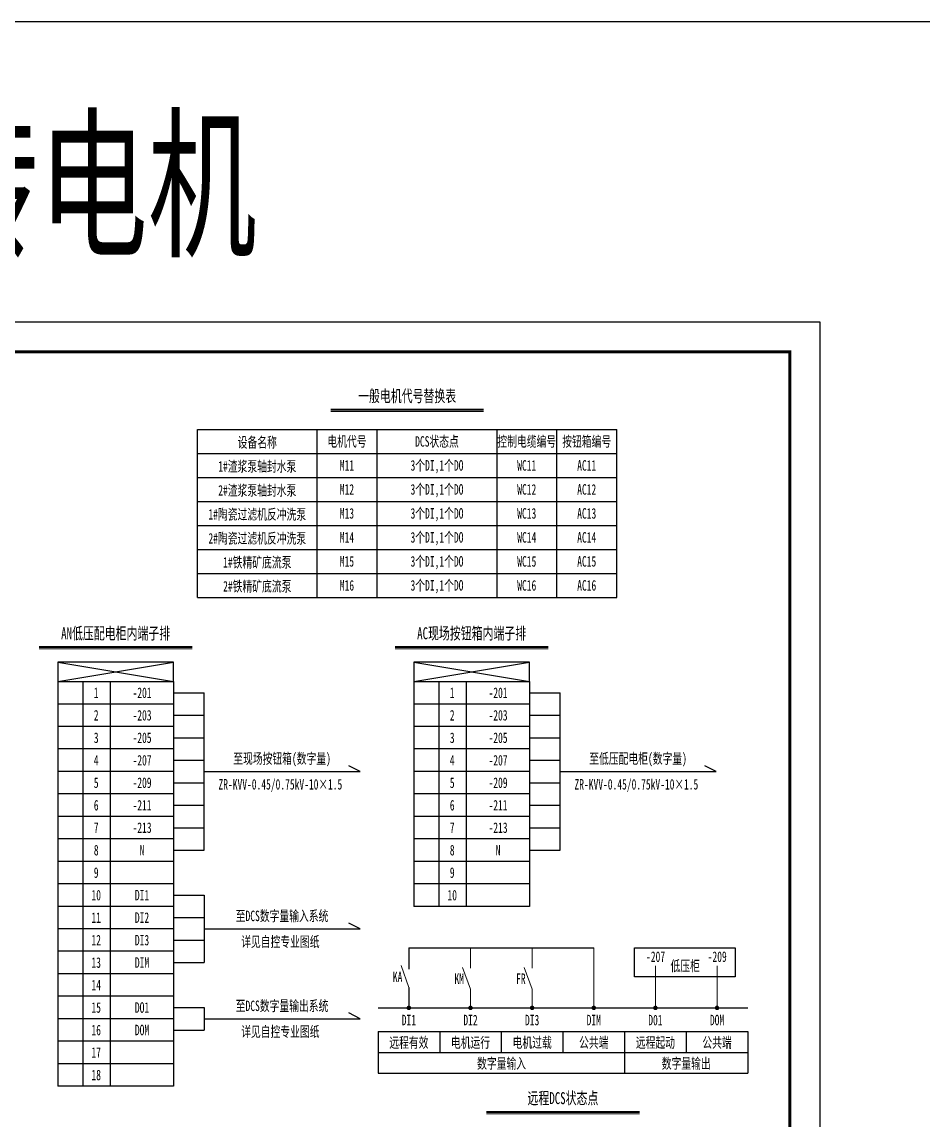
# Model space of a CAD drawing. Header units: millimetres. Extents: x 401220 to 2750366, y -101310 to 943175.
# Drawn here: x 1224527 to 1254591, y 653400 to 690022 of the extents above; entities that cross this region are included whole.
import ezdxf
from ezdxf.enums import TextEntityAlignment as Align

# ---------------------------------------------------------------- set-up
doc = ezdxf.new("R2010")
doc.units = ezdxf.units.MM
doc.linetypes.add('常规', pattern=[20, 10, 0, 10])
doc.layers.add('CAXA0层', color=7, linetype='Continuous', lineweight=25)
doc.layers.add('SW', color=8, linetype='Continuous', lineweight=20)
for name, color, linetype in [('动力平面导线层', 3, '常规'), ('动力平面设备层', 1, 'Continuous'), ('图框', 7, 'Continuous'), ('标注-照明', 7, 'Continuous'), ('照明平面导线层', 3, 'Continuous'), ('照明平面设备层', 1, 'Continuous')]:
    doc.layers.add(name, color=color, linetype=linetype)
doc.styles.add('标准', font='NSimSun.ttf', dxfattribs={"width": 0.667})

msp = doc.modelspace()

# ---------------------------------------------------------------- linework, layer by layer
at = {"color": 3}
msp.add_line((1608777.09319, 690021.73148), (1079541.26295, 690021.73148), dxfattribs=at)
at = {"color": 2, "linetype": 'ByBlock', "lineweight": 25}
for p, q in [((1225719.83168, 668675.49109), (1229586.85811, 668024.6616)), ((1225719.83168, 668024.6616), (1229586.85811, 668675.49109)), ((1225719.83168, 668024.6616), (1225719.83168, 654528.21613)), ((1225719.83168, 668024.6616), (1229586.85811, 668024.6616)), ((1226555.72631, 668024.6616), (1226555.72631, 654528.21613)), ((1227475.14821, 668024.6616), (1227475.14821, 654528.21613)), ((1229586.85811, 668024.6616), (1229586.85811, 654528.21613)), ((1229586.85811, 667274.85907), (1225719.83168, 667274.85907)), ((1229586.85811, 666525.05655), (1225719.83168, 666525.05655)), ((1229586.85811, 665775.25402), (1225719.83168, 665775.25402)), ((1229586.85811, 665025.4515), (1225719.83168, 665025.4515)), ((1229586.85811, 664275.64897), (1225719.83168, 664275.64897)), ((1229586.85811, 663525.84644), (1225719.83168, 663525.84644)), ((1229586.85811, 662776.04392), (1225719.83168, 662776.04392)), ((1229586.85811, 662026.24139), (1225719.83168, 662026.24139)), ((1229586.85811, 661276.43886), (1225719.83168, 661276.43886)), ((1229586.85811, 660526.63634), (1225719.83168, 660526.63634)), ((1229586.85811, 659776.83381), (1225719.83168, 659776.83381)), ((1229586.85811, 659027.03129), (1225719.83168, 659027.03129)), ((1229586.85811, 658277.22876), (1225719.83168, 658277.22876)), ((1229586.85811, 657527.42623), (1225719.83168, 657527.42623)), ((1229586.85811, 656777.62371), (1225719.83168, 656777.62371)), ((1229586.85811, 656027.82118), (1225719.83168, 656027.82118)), ((1229586.85811, 655278.01866), (1225719.83168, 655278.01866)), ((1229586.85811, 654528.21613), (1225719.83168, 654528.21613))]:
    msp.add_line(p, q, dxfattribs=at)
at = {"color": 3, "linetype": 'ByBlock', "lineweight": 25}
for p, q in [((1237597.74454, 668675.49109), (1241464.77097, 668024.6616)), ((1237597.74454, 668024.6616), (1241464.77097, 668675.49109)), ((1237597.74454, 668024.6616), (1237597.74454, 660526.63634)), ((1237597.74454, 668024.6616), (1241464.77097, 668024.6616)), ((1238433.63917, 668024.6616), (1238433.63917, 660526.63634)), ((1239353.06108, 668024.6616), (1239353.06108, 660526.63634)), ((1241464.77097, 668024.6616), (1241464.77097, 660526.63634)), ((1241464.77097, 667274.85907), (1237597.74454, 667274.85907)), ((1241464.77097, 666525.05655), (1237597.74454, 666525.05655)), ((1241464.77097, 665775.25402), (1237597.74454, 665775.25402)), ((1241464.77097, 665025.4515), (1237597.74454, 665025.4515)), ((1241464.77097, 664275.64897), (1237597.74454, 664275.64897)), ((1241464.77097, 663525.84644), (1237597.74454, 663525.84644)), ((1241464.77097, 662776.04392), (1237597.74454, 662776.04392)), ((1241464.77097, 662026.24139), (1237597.74454, 662026.24139)), ((1241464.77097, 661276.43886), (1237597.74454, 661276.43886)), ((1241464.77097, 660526.63634), (1237597.74454, 660526.63634))]:
    msp.add_line(p, q, dxfattribs=at)
at = {"color": 1, "linetype": 'ByBlock'}
for p, q in [((1229586.85811, 667649.76034), (1230605.839, 667649.76034)), ((1230605.839, 662401.14265), (1230605.839, 667649.76034)), ((1241464.77097, 667649.76034), (1242483.75186, 667649.76034)), ((1242483.75186, 662401.14265), (1242483.75186, 667649.76034)), ((1229586.85811, 666899.95781), (1230605.839, 666899.95781)), ((1241464.77097, 666899.95781), (1242483.75186, 666899.95781)), ((1229586.85811, 666150.15528), (1230605.839, 666150.15528)), ((1241464.77097, 666150.15528), (1242483.75186, 666150.15528)), ((1229586.85811, 665400.35276), (1230605.839, 665400.35276)), ((1241464.77097, 665400.35276), (1242483.75186, 665400.35276)), ((1230605.839, 665025.4515), (1235807.07011, 665025.4515)), ((1242483.75186, 665025.4515), (1247684.98297, 665025.4515)), ((1229586.85811, 664650.55023), (1230605.839, 664650.55023)), ((1241464.77097, 664650.55023), (1242483.75186, 664650.55023)), ((1229586.85811, 663900.74771), (1230605.839, 663900.74771)), ((1241464.77097, 663900.74771), (1242483.75186, 663900.74771)), ((1229586.85811, 663150.94518), (1230605.839, 663150.94518)), ((1241464.77097, 663150.94518), (1242483.75186, 663150.94518)), ((1229586.85811, 662401.14265), (1230605.839, 662401.14265)), ((1241464.77097, 662401.14265), (1242483.75186, 662401.14265)), ((1229586.85811, 660901.5376), (1230605.839, 660901.5376)), ((1229586.85811, 660151.73508), (1230605.839, 660151.73508)), ((1230605.839, 659776.83381), (1235807.07011, 659776.83381)), ((1229586.85811, 659401.93255), (1230605.839, 659401.93255)), ((1229586.85811, 658652.13002), (1230605.839, 658652.13002)), ((1229586.85811, 657152.52497), (1230605.839, 657152.52497)), ((1230605.839, 656777.62371), (1235807.07011, 656777.62371)), ((1229586.85811, 656402.72244), (1230605.839, 656402.72244))]:
    msp.add_line(p, q, dxfattribs=at)
at = {"color": 2, "linetype": 'ByBlock', "lineweight": 25}
msp.add_lwpolyline([(1225719.83168, 668024.6616), (1229586.85811, 668024.6616), (1229586.85811, 668675.49109), (1225719.83168, 668675.49109)], close=True, dxfattribs=at)
at = {"color": 3, "linetype": 'ByBlock', "lineweight": 25}
msp.add_lwpolyline([(1237597.74454, 668024.6616), (1241464.77097, 668024.6616), (1241464.77097, 668675.49109), (1237597.74454, 668675.49109)], close=True, dxfattribs=at)
at = {"color": 7, "linetype": 'ByBlock', "lineweight": 20, "const_width": 75}
for points in [[(1237397.83725, 657140.50864, 1), (1237472.83725, 657140.50864, 1)], [(1239454.33619, 657140.50864, 1), (1239529.33619, 657140.50864, 1)], [(1241510.83513, 657140.50864, 1), (1241585.83513, 657140.50864, 1)], [(1243567.33406, 657140.50864, 1), (1243642.33406, 657140.50864, 1)], [(1245623.833, 657140.50864, 1), (1245698.833, 657140.50864, 1)], [(1247680.33194, 657140.50864, 1), (1247755.33194, 657140.50864, 1)]]:
    msp.add_lwpolyline(points, format="xyb", close=True, dxfattribs=at)
at = {"layer": 'CAXA0层', "color": 2, "linetype": 'ByBlock', "lineweight": 40}
for p, q in [((1234829.13051, 677094.52522), (1239927.2758, 677094.52522)), ((1225104.27225, 669178.96029), (1230202.41754, 669178.96029)), ((1240027.51195, 653675.89318), (1245125.65724, 653675.89318))]:
    msp.add_line(p, q, dxfattribs=at)
at = {"layer": 'CAXA0层', "color": 2, "linetype": 'ByBlock', "lineweight": 0}
for p, q in [((1234829.13051, 677029.04229), (1239927.2758, 677029.04229)), ((1225104.27225, 669113.47736), (1230202.41754, 669113.47736)), ((1240027.51195, 653610.41025), (1245125.65724, 653610.41025))]:
    msp.add_line(p, q, dxfattribs=at)
at = {"layer": 'CAXA0层', "color": 3, "linetype": 'ByBlock', "lineweight": 40}
msp.add_line((1236982.18511, 669178.96029), (1242080.3304, 669178.96029), dxfattribs=at)
at = {"layer": 'CAXA0层', "color": 3, "linetype": 'ByBlock', "lineweight": 0}
msp.add_line((1236982.18511, 669113.47736), (1242080.3304, 669113.47736), dxfattribs=at)
at = {"layer": 'SW', "color": 7, "linetype": 'ByBlock', "lineweight": 25}
for p, q in [((1230378.20316, 670826.52594), (1230378.20316, 676426.52594)), ((1234378.20316, 670826.52594), (1234378.20316, 676426.52594)), ((1240378.20316, 670826.52594), (1240378.20316, 676426.52594)), ((1242378.20316, 670826.52594), (1242378.20316, 676426.52594)), ((1244378.20316, 670826.52594), (1244378.20316, 676426.52594)), ((1236407.08778, 656355.51751), (1236407.08778, 654959.16634)), ((1236407.08778, 656355.51751), (1248746.0814, 656355.51751)), ((1238463.58672, 656355.51751), (1238463.58672, 655657.34193)), ((1240520.08566, 656355.51751), (1240520.08566, 655657.34193)), ((1242576.58459, 656355.51751), (1242576.58459, 655657.34193)), ((1244633.08353, 656355.51751), (1244633.08353, 654959.16634)), ((1246689.58247, 656355.51751), (1246689.58247, 655657.34193)), ((1248746.0814, 656355.51751), (1248746.0814, 654959.16634)), ((1236407.08778, 655657.34193), (1248746.0814, 655657.34193)), ((1236407.08778, 654959.16634), (1248746.0814, 654959.16634))]:
    msp.add_line(p, q, dxfattribs=at)
at = {"layer": '动力平面导线层', "color": 0, "linetype": 'ByBlock'}
for p, q in [((1230378.20316, 676426.52594), (1244378.20316, 676426.52594)), ((1236378.20316, 670826.52594), (1236378.20316, 676426.52594)), ((1230378.20316, 675626.52594), (1244378.20316, 675626.52594)), ((1230378.20316, 674826.52594), (1244378.20316, 674826.52594)), ((1230378.20316, 674026.52594), (1244378.20316, 674026.52594)), ((1230378.20316, 673226.52594), (1244378.20316, 673226.52594)), ((1230378.20316, 672426.52594), (1244378.20316, 672426.52594)), ((1230378.20316, 671626.52594), (1244378.20316, 671626.52594)), ((1230378.20316, 670826.52594), (1244378.20316, 670826.52594))]:
    msp.add_line(p, q, dxfattribs=at)
at = {"layer": '动力平面设备层', "color": 1, "linetype": 'ByBlock', "lineweight": -3, "ltscale": 100}
for p, q in [((1235807.07011, 665025.4515), (1235430.50582, 665218.65816)), ((1247684.98297, 665025.4515), (1247308.41869, 665218.65816)), ((1230605.839, 660901.5376), (1230605.839, 658652.13002)), ((1235807.07011, 659776.83381), (1235430.50582, 659970.04048)), ((1230605.839, 657152.52497), (1230605.839, 656402.72244)), ((1235807.07011, 656777.62371), (1235430.50582, 656970.83037))]:
    msp.add_line(p, q, dxfattribs=at)
at = {"layer": '动力平面设备层', "color": 3, "linetype": 'ByBlock', "lineweight": -3, "ltscale": 100}
for p, q in [((1244966.37342, 659148.21984), (1248325.01942, 659148.21984)), ((1244966.37342, 658175.76052), (1244966.37342, 659148.21984)), ((1248325.01942, 659148.21984), (1248325.01942, 658175.76052)), ((1248325.01942, 658175.76052), (1244966.37342, 658175.76052))]:
    msp.add_line(p, q, dxfattribs=at)
at = {"layer": '图框', "linetype": 'Continuous', "lineweight": 100, "const_width": 100}
msp.add_lwpolyline([(1194245.79658, 639021.73148), (1250145.79658, 639021.73148), (1250145.79658, 679021.73148), (1194245.79658, 679021.73148)], close=True, dxfattribs=at)
at = {"layer": '标注-照明', "linetype": 'ByBlock', "lineweight": 25, "ltscale": 100}
for p, q in [((1237435.33725, 659148.21984), (1237435.33725, 658429.30229)), ((1237435.33725, 659148.21984), (1243604.83406, 659148.21984)), ((1237435.33725, 657825.81479), (1237435.33725, 657140.50864)), ((1236407.08778, 657140.50864), (1248746.0814, 657140.50864))]:
    msp.add_line(p, q, dxfattribs=at)
at = {"layer": '照明平面导线层', "color": 0, "linetype": 'ByBlock', "lineweight": 20}
for p, q in [((1239491.83619, 658463.74272), (1239491.83619, 659148.21984)), ((1241548.33513, 658463.74272), (1241548.33513, 659148.21984)), ((1243604.83406, 657140.50864), (1243604.83406, 659148.21984)), ((1237435.33725, 657825.81479), (1237173.90518, 658556.92892)), ((1239491.83619, 657762.00147), (1239230.40412, 658493.1156)), ((1241548.33513, 657762.00147), (1241286.90306, 658493.1156)), ((1245661.333, 657140.50864), (1245661.333, 658546.80321)), ((1247717.83194, 657140.50864), (1247717.83194, 658546.80321)), ((1239491.83619, 657140.50864), (1239491.83619, 657762.00147)), ((1241548.33513, 657140.50864), (1241548.33513, 657762.00147))]:
    msp.add_line(p, q, dxfattribs=at)
at = {"layer": '照明平面设备层', "color": 0, "lineweight": -3, "ltscale": 100}
msp.add_lwpolyline([(1191745.79658, 680021.73148), (1251145.79658, 680021.73148), (1251145.79658, 638021.73148), (1191745.79658, 638021.73148)], close=True, dxfattribs=at)

# ---------------------------------------------------------------- texts
at = {"layer": 'SW', "color": 4, "linetype": 'ByBlock', "lineweight": 25, "style": '标准', "width": 0.667}
msp.add_text('一般正转电机', height=4000, dxfattribs=at).set_placement((1221445.79658, 682602.43989), align=Align.CENTER)
at = {"layer": 'SW', "color": 2, "linetype": 'ByBlock', "lineweight": 25, "style": '标准', "width": 0.667}
for s, p in [('一般电机代号替换表', (1237377.97543, 677349.53925)), ('AN低压配电柜内端子排', (1227653.11716, 669433.97432)), ('远程DCS状态点', (1242576.35686, 653930.90721))]:
    msp.add_text(s, height=400, dxfattribs=at).set_placement(p, align=Align.CENTER)
at = {"layer": 'SW', "color": 7, "linetype": 'ByBlock', "lineweight": 25, "style": '标准', "width": 0.667}
for s, p in [('设备名称', (1232378.20316, 675826.52594)), ('电机代号', (1235369.34581, 675857.43938)), ('DCS状态点', (1238374.34581, 675857.43938)), ('控制电缆编号', (1241369.34581, 675857.43938)), ('按钮箱编号', (1243369.34581, 675857.43938)), ('1#渣浆泵轴封水泵', (1232378.20316, 675026.52594)), ('M11', (1235369.34581, 675057.43938)), ('3个DI,1个DO', (1238374.34581, 675057.43938)), ('WC11', (1241369.34581, 675057.43938)), ('AC11', (1243369.34581, 675057.43938)), ('2#渣浆泵轴封水泵', (1232378.20316, 674226.52594)), ('M12', (1235369.34581, 674257.43938)), ('3个DI,1个DO', (1238374.34581, 674257.43938)), ('WC12', (1241369.34581, 674257.43938)), ('AC12', (1243369.34581, 674257.43938)), ('3个DI,1个DO', (1238374.34581, 673457.43938)), ('1#陶瓷过滤机反冲洗泵', (1232378.20316, 673426.52594)), ('M13', (1235369.34581, 673457.43938)), ('WC13', (1241369.34581, 673457.43938)), ('AC13', (1243369.34581, 673457.43938)), ('2#陶瓷过滤机反冲洗泵', (1232378.20316, 672626.52594)), ('M14', (1235369.34581, 672657.43938)), ('3个DI,1个DO', (1238374.34581, 672657.43938)), ('WC14', (1241369.34581, 672657.43938)), ('AC14', (1243369.34581, 672657.43938)), ('1#铁精矿底流泵', (1232378.20316, 671826.52594)), ('M15', (1235369.34581, 671857.43938)), ('3个DI,1个DO', (1238374.34581, 671857.43938)), ('WC15', (1241369.34581, 671857.43938)), ('AC15', (1243369.34581, 671857.43938)), ('2#铁精矿底流泵', (1232378.20316, 671026.52594)), ('M16', (1235369.34581, 671057.43938)), ('3个DI,1个DO', (1238374.34581, 671057.43938)), ('WC16', (1241369.34581, 671057.43938)), ('AC16', (1243369.34581, 671057.43938)), ('1', (1227003.95663, 667474.85907)), ('-201', (1228533.2497, 667474.85907)), ('1', (1238881.8695, 667474.85907)), ('-201', (1240411.16256, 667474.85907)), ('2', (1227003.95663, 666725.05655)), ('-203', (1228533.2497, 666725.05655)), ('2', (1238881.8695, 666725.05655)), ('-203', (1240411.16256, 666725.05655)), ('3', (1227003.95663, 665975.25402)), ('-205', (1228533.2497, 665975.25402)), ('3', (1238881.8695, 665975.25402)), ('-205', (1240411.16256, 665975.25402)), ('4', (1227003.95663, 665225.4515)), ('-207', (1228533.2497, 665225.4515)), ('至现场按钮箱(数字量)', (1233205.02344, 665282.65996)), ('4', (1238881.8695, 665225.4515)), ('-207', (1240411.16256, 665225.4515)), ('至低压配电柜(数字量)', (1245082.9363, 665282.65996)), ('5', (1227003.95663, 664475.64897)), ('-209', (1228533.2497, 664475.64897)), ('ZR-KVV-0.45/0.75kV-10×1.5', (1233148.04837, 664422.72252)), ('5', (1238881.8695, 664475.64897)), ('-209', (1240411.16256, 664475.64897)), ('ZR-KVV-0.45/0.75kV-10×1.5', (1245025.96124, 664422.72252)), ('6', (1227003.95663, 663725.84644)), ('-211', (1228533.2497, 663725.84644)), ('6', (1238881.8695, 663725.84644)), ('-211', (1240411.16256, 663725.84644)), ('7', (1227003.95663, 662976.04392)), ('-213', (1228533.2497, 662976.04392)), ('7', (1238881.8695, 662976.04392)), ('-213', (1240411.16256, 662976.04392)), ('8', (1227003.95663, 662226.24139)), ('N', (1228533.2497, 662226.24139)), ('8', (1238881.8695, 662226.24139)), ('N', (1240411.16256, 662226.24139)), ('9', (1227003.95663, 661476.43886)), ('9', (1238881.8695, 661476.43886)), ('10', (1227003.95663, 660726.63634)), ('DI1', (1228533.2497, 660726.63634)), ('10', (1238881.8695, 660726.63634)), ('11', (1227003.95663, 659976.83381)), ('DI2', (1228533.2497, 659976.83381)), ('至DCS数字量输入系统', (1233205.02344, 660034.04228)), ('12', (1227003.95663, 659227.03129)), ('DI3', (1228533.2497, 659227.03129)), ('详见自控专业图纸', (1233148.04837, 659174.10484)), ('13', (1227003.95663, 658477.22876)), ('DIM', (1228533.2497, 658477.22876)), ('-207', (1245666.99893, 658673.84514)), ('-209', (1247723.49787, 658673.84514)), ('低压柜', (1246655.69871, 658367.89692)), ('14', (1227003.95663, 657727.42623)), ('至DCS数字量输出系统', (1233205.02344, 657034.83217)), ('15', (1227003.95663, 656977.62371)), ('DO1', (1228533.2497, 656977.62371)), ('DI1', (1237435.87901, 656560.05521)), ('DI2', (1239492.37795, 656560.05521)), ('DI3', (1241548.87688, 656560.05521)), ('DIM', (1243605.37582, 656560.05521)), ('D01', (1245661.87476, 656560.05521)), ('DOM', (1247718.37369, 656560.05521)), ('16', (1227003.95663, 656227.82118)), ('DOM', (1228533.2497, 656227.82118)), ('详见自控专业图纸', (1233148.04837, 656174.89474)), ('远程有效', (1237435.87901, 655811.58314)), ('电机运行', (1239492.37795, 655811.58314)), ('电机过载', (1241548.87688, 655811.58314)), ('公共端', (1243605.37582, 655811.58314)), ('远程起动', (1245661.87476, 655811.58314)), ('公共端', (1247718.37369, 655811.58314)), ('17', (1227003.95663, 655478.01866)), ('数字量输入', (1240528.6939, 655113.40755)), ('数字量输出', (1246689.58247, 655113.40755)), ('18', (1227003.95663, 654728.21613))]:
    msp.add_text(s, height=350, dxfattribs=at).set_placement(p, align=Align.CENTER)
at = {"layer": 'SW', "color": 3, "linetype": 'ByBlock', "lineweight": 25, "style": '标准', "width": 0.667}
msp.add_text('AC现场按钮箱内端子排', height=400, dxfattribs=at).set_placement((1239531.03002, 669433.97432), align=Align.CENTER)
at = {"layer": 'SW', "color": 7, "linetype": 'ByBlock', "lineweight": 25, "style": '标准', "width": 0.667}
for s, p in [('KA', (1237218.41298, 658178.2078)), ('KM', (1239274.91192, 658114.39448)), ('FR', (1241331.41086, 658114.39448))]:
    msp.add_text(s, height=350, dxfattribs=at).set_placement(p, align=Align.MIDDLE_RIGHT)

doc.saveas('drawing.dxf')
